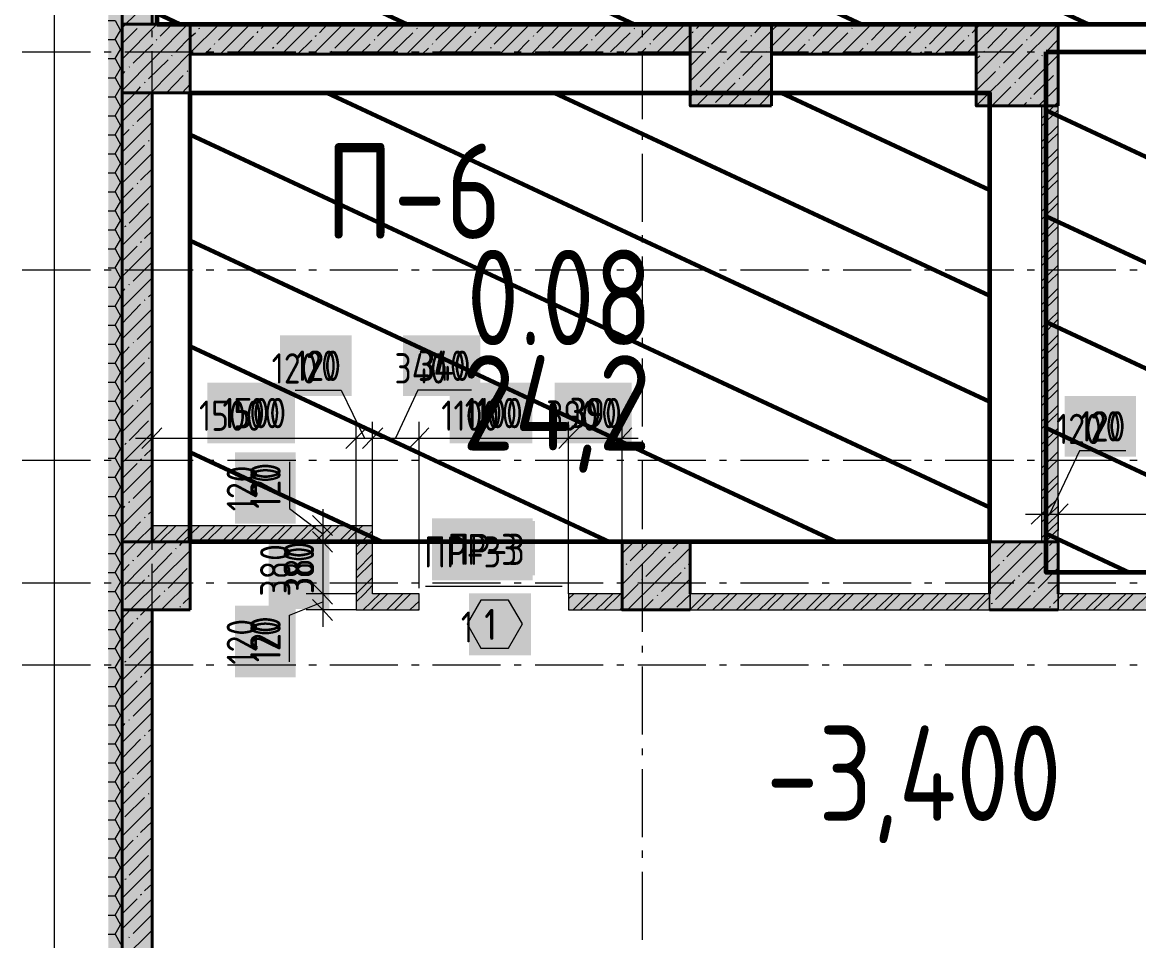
# Model space of a CAD drawing. Header units: millimetres. Extents: x -164500 to 426394, y -23753 to 102118.
# Drawn here: x -157061 to -148861, y 9043 to 15789 of the extents above; entities that cross this region are included whole.
import ezdxf

# ---------------------------------------------------------------- set-up
doc = ezdxf.new("R2010")
doc.units = ezdxf.units.MM
doc.layers.add('0) шлифовка', color=5, linetype='Continuous', lineweight=60)
doc.layers.add('PDF _Геометрия', color=7, linetype='Continuous', true_color=0x1f1f1f)
doc.layers.add('PDF _Сплошная заливка', color=7, linetype='Continuous', true_color=0xffffff)
doc.layers.add('PDF _Текст', color=7, linetype='Continuous')
doc.styles.get("Standard").update_dxf_attribs({"font": 'ГОСТ тип А.ttf'})
doc.styles.add('СПДС', font='ГОСТ тип А.ttf', dxfattribs={"width": 0.9})
doc.linetypes.add('зигзаг', pattern='A,0.00254,-5.08,[131,ltypeshp.shx,S=5.08,R=0,X=-5.08,Y=0],-10.16,[131,ltypeshp.shx,S=5.08,R=180,X=5.08,Y=0],-5.08', length=20.32254)
pattern_1 = [(155, (205553.1, 26879), (-297.8825, -638.811), [])]

msp = doc.modelspace()

# ---------------------------------------------------------------- hatches: boundary and pattern name
at = {"layer": '0) шлифовка', "true_color": 0x2776bb}
h = msp.add_hatch(dxfattribs=at)
h.set_pattern_fill('ANSI31', color=152, scale=222, angle=110)
h.set_pattern_definition(pattern_1)
h.paths.add_polyline_path([(-156073.471, 15776.332), (-139496.659, 15776.332), (-139496.659, 27246.871), (-156073.471, 27246.871)])
h = msp.add_hatch(dxfattribs=at)
h.set_pattern_fill('ANSI31', color=152, scale=222, angle=110)
h.set_pattern_definition(pattern_1)
h.paths.add_polyline_path([(-149541.029, 15572.987), (-136247.384, 15572.987), (-136247.384, 11747.569), (-149541.029, 11747.569)])
h = msp.add_hatch(dxfattribs=at)
h.set_pattern_fill('ANSI31', color=152, scale=222, angle=110)
h.set_pattern_definition(pattern_1)
h.paths.add_polyline_path([(-149956.191, 11972.096), (-155827.763, 11972.096), (-155827.763, 15272.207), (-149956.191, 15272.207)])
at = {"layer": 'PDF _Сплошная заливка', "linetype": 'зигзаг', "transparency": 33554559}
h = msp.add_hatch(color=256, dxfattribs=at)
h.paths.add_polyline_path([(-154145.934, 11472.207), (-154145.934, 11590.825), (-154607.696, 11590.825), (-154607.696, 11472.207)])
h.paths.add_polyline_path([(-153048.721, 11590.825), (-153048.721, 11472.207), (-152654.741, 11472.207), (-152654.741, 11590.825)])
h = msp.add_hatch(color=256, dxfattribs=at)
h.paths.add_polyline_path([(-149956.191, 11472.207), (-149956.191, 11590.825), (-152154.853, 11590.825), (-152154.853, 11472.207)])
h.paths.add_polyline_path([(-132887.963, 11590.825), (-132887.963, 11472.207), (-129791.196, 11472.207), (-129791.196, 11590.825)])
h.paths.add_polyline_path([(-132892.2, 11472.207), (-132892.2, 11590.825), (-135993.203, 11590.825), (-135993.203, 11472.207)])
h.paths.add_polyline_path([(-136493.091, 11472.207), (-136493.091, 11590.825), (-142000.338, 11590.825), (-142000.338, 11472.207)])
h.paths.add_polyline_path([(-142500.226, 11472.207), (-142500.226, 11590.825), (-145109.814, 11590.825), (-145109.814, 11472.207)])
h.paths.add_polyline_path([(-146215.5, 11472.207), (-146215.5, 11590.825), (-149452.066, 11590.825), (-149452.066, 11472.207)])

# ---------------------------------------------------------------- linework, layer by layer
at = {"layer": '0) шлифовка'}
for points in [[(-156073.471, 15776.332), (-139496.659, 15776.332), (-139496.659, 27246.871), (-156073.471, 27246.871)], [(-149541.029, 15572.987), (-136247.384, 15572.987), (-136247.384, 11747.569), (-149541.029, 11747.569)], [(-149956.191, 11972.096), (-155827.763, 11972.096), (-155827.763, 15272.207), (-149956.191, 15272.207)]]:
    msp.add_lwpolyline(points, close=True, dxfattribs=at)
at = {"layer": 'PDF _Геометрия', "color": 7, "lineweight": 9}
for points in [[(-117700.672, 24299.855), (-117700.672, 24702.307), (-122085.288, 24702.307), (-122085.288, 28184.582), (-156827.54, 28184.582), (-156827.54, -37.938), (-117700.672, -37.938), (-117700.672, 360.278)], [(-156107.361, 15678.896), (-156107.361, 15729.732)], [(-152506.469, 15678.896), (-152506.469, 15729.732)], [(-157060.539, 15572.987), (-156560.65, 15572.987)], [(-156458.978, 15572.987), (-156408.142, 15572.987)], [(-156306.469, 15572.987), (-155806.581, 15572.987)], [(-156107.361, 15077.335), (-156107.361, 15577.224)], [(-155709.145, 15572.987), (-155654.073, 15572.987)], [(-155552.4, 15572.987), (-155052.512, 15572.987)], [(-154955.076, 15572.987), (-154900.003, 15572.987)], [(-154802.568, 15572.987), (-154302.679, 15572.987)], [(-154201.007, 15572.987), (-154145.934, 15572.987)], [(-154048.498, 15572.987), (-153548.61, 15572.987)], [(-153446.938, 15572.987), (-153396.102, 15572.987)], [(-153294.429, 15572.987), (-152794.541, 15572.987)], [(-152692.869, 15572.987), (-152642.032, 15572.987)], [(-152540.36, 15572.987), (-152040.472, 15572.987)], [(-152506.469, 15077.335), (-152506.469, 15577.224)], [(-151938.799, 15572.987), (-151887.963, 15572.987)], [(-151786.291, 15572.987), (-151286.403, 15572.987)], [(-151184.73, 15572.987), (-151133.894, 15572.987)], [(-151032.222, 15572.987), (-150532.333, 15572.987)], [(-150434.898, 15572.987), (-150379.825, 15572.987)], [(-150282.389, 15572.987), (-149778.264, 15572.987)], [(-149680.828, 15572.987), (-149625.756, 15572.987)], [(-149528.32, 15572.987), (-149028.432, 15572.987)], [(-148926.759, 15572.987), (-148871.687, 15572.987)], [(-156107.361, 14924.827), (-156107.361, 14975.663)], [(-152506.469, 14924.827), (-152506.469, 14975.663)], [(-156107.361, 14323.266), (-156107.361, 14823.155)], [(-152506.469, 14323.266), (-152506.469, 14823.155)], [(-156107.361, 14170.758), (-156107.361, 14225.83)], [(-152506.469, 14170.758), (-152506.469, 14225.83)], [(-156107.361, 13569.197), (-156107.361, 14069.086)], [(-152506.469, 13569.197), (-152506.469, 14069.086)], [(-157060.539, 13971.65), (-156560.65, 13971.65)], [(-156458.978, 13971.65), (-156408.142, 13971.65)], [(-156306.469, 13971.65), (-155806.581, 13971.65)], [(-155709.145, 13971.65), (-155654.073, 13971.65)], [(-155552.4, 13971.65), (-155052.512, 13971.65)], [(-154955.076, 13971.65), (-154900.003, 13971.65)], [(-154802.568, 13971.65), (-154302.679, 13971.65)], [(-154201.007, 13971.65), (-154145.934, 13971.65)], [(-154048.498, 13971.65), (-153548.61, 13971.65)], [(-153446.938, 13971.65), (-153396.102, 13971.65)], [(-153294.429, 13971.65), (-152794.541, 13971.65)], [(-152692.869, 13971.65), (-152642.032, 13971.65)], [(-152540.36, 13971.65), (-152040.472, 13971.65)], [(-151938.799, 13971.65), (-151887.963, 13971.65)], [(-151786.291, 13971.65), (-151286.403, 13971.65)], [(-151184.73, 13971.65), (-151133.894, 13971.65)], [(-151032.222, 13971.65), (-150532.333, 13971.65)], [(-150434.898, 13971.65), (-150379.825, 13971.65)], [(-150282.389, 13971.65), (-149778.264, 13971.65)], [(-149680.828, 13971.65), (-149625.756, 13971.65)], [(-149528.32, 13971.65), (-149028.432, 13971.65)], [(-148926.759, 13971.65), (-148871.687, 13971.65)], [(-156107.361, 13416.689), (-156107.361, 13471.761)], [(-152506.469, 13416.689), (-152506.469, 13471.761)], [(-156107.361, 12819.364), (-156107.361, 13319.253)], [(-152506.469, 12819.364), (-152506.469, 13319.253)], [(-155056.748, 13086.254), (-154717.841, 13086.254), (-154548.387, 12734.637)], [(-153760.427, 13086.254), (-154154.407, 13086.254), (-154319.624, 12734.637)], [(-156107.361, 12840.546), (-156107.361, 12734.637), (-156107.361, 12616.02)], [(-154607.696, 11972.096), (-154607.696, 12734.637), (-154607.696, 12853.255)], [(-154489.078, 12090.713), (-154489.078, 12734.637), (-154489.078, 12853.255)], [(-154145.934, 11633.188), (-154145.934, 12734.637), (-154145.934, 12853.255)], [(-153048.721, 11590.825), (-153048.721, 12734.637), (-153048.721, 12853.255)], [(-152654.741, 11972.096), (-152654.741, 12734.637), (-152654.741, 12853.255)], [(-156230.215, 12734.637), (-154607.696, 12734.637), (-154489.078, 12734.637), (-154145.934, 12734.637), (-153048.721, 12734.637), (-152536.124, 12734.637)], [(-156107.361, 12662.62), (-156107.361, 12717.692)], [(-152506.469, 12662.62), (-152506.469, 12717.692)], [(-148956.414, 12641.438), (-149295.321, 12641.438), (-149515.611, 12175.44)], [(-157060.539, 12573.656), (-156560.65, 12573.656)], [(-156458.978, 12573.656), (-156408.142, 12573.656)], [(-156306.469, 12573.656), (-155806.581, 12573.656)], [(-156107.361, 12065.295), (-156107.361, 12565.184)], [(-155709.145, 12573.656), (-155654.073, 12573.656)], [(-155552.4, 12573.656), (-155052.512, 12573.656)], [(-155099.112, 12560.947), (-155099.112, 12217.804), (-154853.404, 12031.404)], [(-154955.076, 12573.656), (-154900.003, 12573.656)], [(-154802.568, 12573.656), (-154302.679, 12573.656)], [(-154201.007, 12573.656), (-154145.934, 12573.656)], [(-154048.498, 12573.656), (-153548.61, 12573.656)], [(-153446.938, 12573.656), (-153396.102, 12573.656)], [(-153294.429, 12573.656), (-152794.541, 12573.656)], [(-152692.869, 12573.656), (-152642.032, 12573.656)], [(-152540.36, 12573.656), (-152040.472, 12573.656)], [(-152506.469, 12065.295), (-152506.469, 12565.184)], [(-151938.799, 12573.656), (-151887.963, 12573.656)], [(-151786.291, 12573.656), (-151286.403, 12573.656)], [(-151184.73, 12573.656), (-151133.894, 12573.656)], [(-151032.222, 12573.656), (-150532.333, 12573.656)], [(-150434.898, 12573.656), (-150379.825, 12573.656)], [(-150282.389, 12573.656), (-149778.264, 12573.656)], [(-149680.828, 12573.656), (-149625.756, 12573.656)], [(-149528.32, 12573.656), (-149028.432, 12573.656)], [(-148926.759, 12573.656), (-148871.687, 12573.656)], [(-149574.92, 12281.349), (-149574.92, 12175.44), (-149574.92, 12056.822)], [(-149452.066, 12281.349), (-149452.066, 12175.44), (-149452.066, 12056.822)], [(-154853.404, 12213.567), (-154853.404, 11972.096), (-154853.404, 11590.825), (-154853.404, 11349.353)], [(-149693.537, 12175.44), (-149452.066, 12175.44), (-146092.646, 12175.44)], [(-154747.495, 12090.713), (-154853.404, 12090.713), (-154976.258, 12090.713)], [(-154747.495, 11972.096), (-154853.404, 11972.096), (-154976.258, 11972.096)], [(-156107.361, 11912.787), (-156107.361, 11963.623)], [(-152506.469, 11912.787), (-152506.469, 11963.623)], [(-156107.361, 11311.226), (-156107.361, 11811.115)], [(-152506.469, 11311.226), (-152506.469, 11811.115)], [(-157060.539, 11671.315), (-156560.65, 11671.315)], [(-156458.978, 11671.315), (-156408.142, 11671.315)], [(-156306.469, 11671.315), (-155806.581, 11671.315)], [(-155709.145, 11671.315), (-155654.073, 11671.315)], [(-155552.4, 11671.315), (-155052.512, 11671.315)], [(-154955.076, 11671.315), (-154900.003, 11671.315)], [(-154802.568, 11671.315), (-154302.679, 11671.315)], [(-154201.007, 11671.315), (-154145.934, 11671.315)], [(-154099.335, 11645.897), (-153095.321, 11645.897)], [(-154048.498, 11671.315), (-153548.61, 11671.315)], [(-153446.938, 11671.315), (-153396.102, 11671.315)], [(-153294.429, 11671.315), (-152794.541, 11671.315)], [(-152692.869, 11671.315), (-152642.032, 11671.315)], [(-152540.36, 11671.315), (-152040.472, 11671.315)], [(-151938.799, 11671.315), (-151887.963, 11671.315)], [(-151786.291, 11671.315), (-151286.403, 11671.315)], [(-151184.73, 11671.315), (-151133.894, 11671.315)], [(-151032.222, 11671.315), (-150532.333, 11671.315)], [(-150434.898, 11671.315), (-150379.825, 11671.315)], [(-150282.389, 11671.315), (-149778.264, 11671.315)], [(-149680.828, 11671.315), (-149625.756, 11671.315)], [(-149528.32, 11671.315), (-149028.432, 11671.315)], [(-148926.759, 11671.315), (-148871.687, 11671.315)], [(-154607.696, 11590.825), (-154853.404, 11590.825), (-154976.258, 11590.825)], [(-152154.853, 11472.207), (-152154.853, 11590.825)], [(-149956.191, 11590.825), (-149956.191, 11472.207)], [(-149452.066, 11472.207), (-149452.066, 11590.825)], [(-155099.112, 11090.936), (-155099.112, 11434.08), (-154853.404, 11531.516)], [(-154607.696, 11472.207), (-154853.404, 11472.207), (-154976.258, 11472.207)], [(-156107.361, 11158.718), (-156107.361, 11209.554)], [(-152506.469, 11158.718), (-152506.469, 11209.554)], [(-157060.539, 11069.754), (-156560.65, 11069.754)], [(-156458.978, 11069.754), (-156408.142, 11069.754)], [(-156306.469, 11069.754), (-155806.581, 11069.754)], [(-155709.145, 11069.754), (-155654.073, 11069.754)], [(-155552.4, 11069.754), (-155052.512, 11069.754)], [(-154955.076, 11069.754), (-154900.003, 11069.754)], [(-154802.568, 11069.754), (-154302.679, 11069.754)], [(-154201.007, 11069.754), (-154145.934, 11069.754)], [(-154048.498, 11069.754), (-153548.61, 11069.754)], [(-153446.938, 11069.754), (-153396.102, 11069.754)], [(-153294.429, 11069.754), (-152794.541, 11069.754)], [(-152692.869, 11069.754), (-152642.032, 11069.754)], [(-152540.36, 11069.754), (-152040.472, 11069.754)], [(-151938.799, 11069.754), (-151887.963, 11069.754)], [(-151786.291, 11069.754), (-151286.403, 11069.754)], [(-151184.73, 11069.754), (-151133.894, 11069.754)], [(-151032.222, 11069.754), (-150532.333, 11069.754)], [(-150434.898, 11069.754), (-150379.825, 11069.754)], [(-150282.389, 11069.754), (-149778.264, 11069.754)], [(-149680.828, 11069.754), (-149625.756, 11069.754)], [(-149528.32, 11069.754), (-149028.432, 11069.754)], [(-148926.759, 11069.754), (-148871.687, 11069.754)], [(-156107.361, 10557.157), (-156107.361, 11057.045)], [(-152506.469, 10557.157), (-152506.469, 11057.045)], [(-156107.361, 10404.649), (-156107.361, 10455.485)], [(-152506.469, 10404.649), (-152506.469, 10455.485)], [(-156107.361, 9803.088), (-156107.361, 10302.976)], [(-152506.469, 9803.088), (-152506.469, 10302.976)], [(-156107.361, 9650.579), (-156107.361, 9705.652)], [(-152506.469, 9650.579), (-152506.469, 9705.652)], [(-156107.361, 9049.019), (-156107.361, 9548.907)], [(-152506.469, 9049.019), (-152506.469, 9548.907)]]:
    msp.add_lwpolyline(points, dxfattribs=at)
at = {"layer": 'PDF _Геометрия', "color": 7, "lineweight": 40}
for points in [[(-156107.361, 15776.332), (-156107.361, 18474.883), (-156327.651, 18474.883), (-156327.651, 15776.332)], [(-155827.763, 15776.332), (-156327.651, 15776.332), (-156327.651, 15272.207), (-155827.763, 15272.207)], [(-155827.763, 15556.042), (-152154.853, 15556.042), (-152154.853, 15776.332), (-155827.763, 15776.332)], [(-151557.529, 15174.771), (-151557.529, 15776.332), (-152154.853, 15776.332), (-152154.853, 15174.771)], [(-151557.529, 15556.042), (-150053.627, 15556.042), (-150053.627, 15776.332), (-151557.529, 15776.332)], [(-149452.066, 15174.771), (-149452.066, 15776.332), (-150053.627, 15776.332), (-150053.627, 15174.771)], [(-156327.651, 15272.207), (-156327.651, 11972.096), (-156107.361, 11972.096), (-156107.361, 15272.207)], [(-155827.763, 11472.207), (-155827.763, 11972.096), (-156327.651, 11972.096), (-156327.651, 11472.207)]]:
    msp.add_lwpolyline(points, close=True, dxfattribs=at)
at = {"layer": 'PDF _Геометрия', "lineweight": 9}
for points in [[(-156327.651, 15746.678), (-156302.233, 15776.332), (-156107.361, 15966.967)], [(-156327.651, 15517.915), (-156073.471, 15776.332)], [(-156327.651, 15289.152), (-155844.708, 15776.332)], [(-156327.651, 15060.39), (-156115.834, 15272.207), (-155827.763, 15564.515), (-155615.945, 15776.332)], [(-156192.088, 15772.096), (-156187.852, 15776.332), (-156183.615, 15776.332)], [(-156048.052, 15687.369), (-155959.089, 15776.332)], [(-155764.217, 15742.441), (-155755.745, 15746.678)], [(-155734.563, 15772.096), (-155730.327, 15776.332)], [(-155620.182, 15657.714), (-155501.564, 15776.332)], [(-155607.473, 15556.042), (-155387.183, 15776.332)], [(-155378.71, 15556.042), (-155158.42, 15776.332)], [(-155306.692, 15742.441), (-155272.802, 15776.332)], [(-155192.311, 15628.06), (-155048.275, 15772.096)], [(-155154.184, 15556.042), (-154933.894, 15776.332)], [(-154925.421, 15556.042), (-154705.132, 15776.332)], [(-154878.822, 15712.787), (-154819.513, 15776.332)], [(-154696.659, 15556.042), (-154476.369, 15776.332)], [(-154590.75, 15772.096), (-154590.75, 15776.332)], [(-154467.896, 15556.042), (-154247.607, 15776.332)], [(-154450.951, 15687.369), (-154361.988, 15776.332)], [(-154239.134, 15556.042), (-154018.844, 15776.332)], [(-154162.88, 15742.441), (-154158.643, 15746.678)], [(-154137.462, 15772.096), (-154133.225, 15776.332)], [(-154023.08, 15657.714), (-153904.463, 15776.332)], [(-154010.371, 15556.042), (-153790.081, 15776.332)], [(-153781.609, 15556.042), (-153561.319, 15776.332)], [(-153709.591, 15742.441), (-153675.7, 15776.332)], [(-153595.21, 15628.06), (-153451.174, 15772.096)], [(-153552.846, 15556.042), (-153332.556, 15776.332)], [(-153324.084, 15556.042), (-153108.03, 15776.332)], [(-153281.72, 15712.787), (-153218.175, 15776.332)], [(-153099.557, 15556.042), (-152879.268, 15776.332)], [(-152993.649, 15772.096), (-152993.649, 15776.332)], [(-152870.795, 15556.042), (-152650.505, 15776.332)], [(-152853.85, 15687.369), (-152764.886, 15776.332)], [(-152642.032, 15556.042), (-152421.743, 15776.332)], [(-152565.778, 15742.441), (-152561.542, 15746.678)], [(-152536.124, 15772.096), (-152536.124, 15776.332)], [(-152425.979, 15657.714), (-152307.361, 15776.332)], [(-152413.27, 15556.042), (-152192.98, 15776.332)], [(-152184.507, 15556.042), (-152154.853, 15581.46), (-151964.217, 15776.332)], [(-152154.853, 15356.934), (-151735.455, 15776.332)], [(-152108.253, 15174.771), (-151557.529, 15725.496), (-151506.692, 15776.332)], [(-152108.253, 15742.441), (-152078.599, 15776.332)], [(-151998.108, 15628.06), (-151854.073, 15772.096)], [(-151680.382, 15712.787), (-151621.074, 15776.332)], [(-151498.22, 15556.042), (-151277.93, 15776.332)], [(-151396.547, 15772.096), (-151392.311, 15776.332)], [(-151273.693, 15556.042), (-151053.404, 15776.332)], [(-151252.512, 15687.369), (-151167.785, 15776.332)], [(-151044.931, 15556.042), (-150824.641, 15776.332)], [(-150968.677, 15742.441), (-150964.44, 15746.678)], [(-150939.022, 15772.096), (-150939.022, 15776.332)], [(-150824.641, 15657.714), (-150710.26, 15776.332)], [(-150816.168, 15556.042), (-150595.879, 15776.332)], [(-150587.406, 15556.042), (-150367.116, 15776.332)], [(-150511.152, 15742.441), (-150481.497, 15776.332)], [(-150396.77, 15628.06), (-150256.971, 15772.096)], [(-150358.643, 15556.042), (-150138.353, 15776.332)], [(-150129.881, 15556.042), (-150053.627, 15632.296), (-149909.591, 15776.332)], [(-150083.281, 15712.787), (-150053.627, 15742.441), (-150023.972, 15776.332)], [(-150053.627, 15403.534), (-149680.828, 15776.332)], [(-150053.627, 15174.771), (-149452.066, 15772.096)], [(-149799.446, 15772.096), (-149795.21, 15776.332)], [(-149655.41, 15687.369), (-149566.447, 15776.332)], [(-156327.651, 15632.296), (-156217.506, 15742.441)], [(-156077.707, 15657.714), (-156073.471, 15661.951)], [(-155933.671, 15572.987), (-155827.763, 15678.896), (-155789.636, 15712.787)], [(-155493.091, 15556.042), (-155361.765, 15687.369)], [(-155336.347, 15712.787), (-155327.874, 15721.259)], [(-154908.476, 15687.369), (-154900.003, 15691.605)], [(-154764.44, 15598.406), (-154620.405, 15742.441)], [(-154476.369, 15657.714), (-154472.133, 15661.951)], [(-154336.57, 15572.987), (-154192.534, 15712.787)], [(-153895.99, 15556.042), (-153764.663, 15687.369)], [(-153735.009, 15712.787), (-153730.773, 15721.259)], [(-153307.138, 15687.369), (-153302.902, 15691.605)], [(-153167.339, 15598.406), (-153023.303, 15742.441)], [(-152879.268, 15657.714), (-152875.031, 15661.951)], [(-152739.468, 15572.987), (-152595.433, 15712.787)], [(-152298.889, 15556.042), (-152167.562, 15687.369)], [(-152137.908, 15712.787), (-152133.671, 15721.259)], [(-151710.037, 15687.369), (-151705.801, 15691.605)], [(-151566.001, 15598.406), (-151557.529, 15611.115), (-151426.202, 15742.441)], [(-151282.166, 15657.714), (-151277.93, 15661.951)], [(-151138.131, 15572.987), (-150998.331, 15712.787)], [(-150701.787, 15556.042), (-150570.461, 15687.369)], [(-150540.806, 15712.787), (-150536.57, 15721.259)], [(-150112.935, 15687.369), (-150108.699, 15691.605)], [(-149968.9, 15598.406), (-149829.1, 15742.441)], [(-149685.065, 15657.714), (-149680.828, 15661.951)], [(-149541.029, 15572.987), (-149452.066, 15661.951)], [(-156247.161, 15488.261), (-156103.125, 15628.06)], [(-155721.854, 15556.042), (-155675.254, 15598.406)], [(-155649.836, 15628.06), (-155645.6, 15632.296)], [(-155221.966, 15598.406), (-155213.493, 15606.878)], [(-155039.803, 15556.042), (-154933.894, 15657.714)], [(-154582.278, 15556.042), (-154506.023, 15628.06)], [(-154124.753, 15556.042), (-154078.153, 15598.406)], [(-154048.498, 15628.06), (-154044.262, 15632.296)], [(-153620.628, 15598.406), (-153616.391, 15606.878)], [(-153438.465, 15556.042), (-153336.793, 15657.714)], [(-152985.176, 15556.042), (-152908.922, 15628.06)], [(-152527.651, 15556.042), (-152481.051, 15598.406)], [(-152451.397, 15628.06), (-152447.161, 15632.296)], [(-152023.526, 15598.406), (-152019.29, 15606.878)], [(-151883.727, 15513.679), (-151739.691, 15657.714)], [(-151383.838, 15556.042), (-151311.821, 15628.06)], [(-150930.55, 15556.042), (-150883.95, 15598.406)], [(-150854.296, 15628.06), (-150850.059, 15632.296)], [(-150426.425, 15598.406), (-150422.188, 15606.878)], [(-150244.262, 15556.042), (-150142.59, 15657.714)], [(-149854.518, 15488.261), (-149714.719, 15628.06)], [(-156132.779, 15373.879), (-155988.744, 15513.679)], [(-155963.326, 15543.333), (-155959.089, 15547.569)], [(-155264.329, 15556.042), (-155247.384, 15572.987)], [(-154794.095, 15572.987), (-154785.622, 15577.224)], [(-153667.228, 15556.042), (-153650.282, 15572.987)], [(-153192.757, 15572.987), (-153188.521, 15577.224)], [(-152154.853, 15467.079), (-152053.181, 15572.987)], [(-151769.346, 15399.297), (-151625.31, 15543.333)], [(-151595.656, 15572.987), (-151591.419, 15577.224)], [(-150473.025, 15556.042), (-150456.079, 15572.987)], [(-150053.627, 15517.915), (-150028.209, 15543.333)], [(-149998.554, 15572.987), (-149994.318, 15577.224)], [(-149824.864, 15174.771), (-149452.066, 15547.569)], [(-149740.137, 15373.879), (-149600.338, 15513.679)], [(-149570.683, 15543.333), (-149566.447, 15547.569)], [(-156327.651, 15403.534), (-156306.469, 15428.952)], [(-156276.815, 15458.606), (-156272.579, 15462.843)], [(-155848.944, 15428.952), (-155844.708, 15433.188)], [(-152082.835, 15314.571), (-151938.799, 15458.606)], [(-151909.145, 15488.261), (-151904.909, 15492.497)], [(-151879.491, 15174.771), (-151557.529, 15496.733)], [(-150053.627, 15289.152), (-149913.827, 15428.952)], [(-149884.173, 15458.606), (-149879.937, 15462.843)], [(-149456.302, 15428.952), (-149452.066, 15433.188)], [(-156162.434, 15344.225), (-156158.197, 15348.461)], [(-156001.453, 15272.207), (-155878.599, 15399.297)], [(-155887.071, 15272.207), (-155827.763, 15335.752)], [(-151968.454, 15200.189), (-151824.418, 15344.225)], [(-151794.764, 15373.879), (-151790.527, 15378.116)], [(-151654.964, 15284.916), (-151557.529, 15386.588)], [(-149769.792, 15344.225), (-149765.555, 15348.461)], [(-149629.992, 15259.498), (-149485.957, 15399.297)], [(-156327.651, 15174.771), (-156230.215, 15272.207), (-156192.088, 15314.571)], [(-152154.853, 15242.553), (-152137.908, 15259.498)], [(-152108.253, 15284.916), (-152104.017, 15293.389)], [(-151680.382, 15259.498), (-151676.146, 15263.734)], [(-151650.728, 15174.771), (-151557.529, 15272.207)], [(-149939.245, 15174.771), (-149799.446, 15314.571)], [(-149596.102, 15174.771), (-149452.066, 15318.807)], [(-151993.872, 15174.771), (-151989.636, 15179.008)], [(-151765.109, 15174.771), (-151710.037, 15229.844)], [(-149710.483, 15174.771), (-149685.065, 15200.189)], [(-149655.41, 15229.844), (-149651.174, 15234.08)], [(-149481.72, 15174.771), (-149452.066, 15204.426)], [(-156217.506, 15060.39), (-156107.361, 15166.298)], [(-156327.651, 14835.864), (-156107.361, 15056.154)], [(-156247.161, 15030.736), (-156242.924, 15034.972)], [(-156327.651, 14950.245), (-156276.815, 15001.081)], [(-156306.469, 14742.664), (-156162.434, 14886.7)], [(-156132.779, 14916.354), (-156128.543, 14920.591)], [(-156327.651, 14607.101), (-156107.361, 14827.391)], [(-156327.651, 14721.482), (-156327.651, 14721.482)], [(-156192.088, 14628.283), (-156107.361, 14713.01)], [(-156327.651, 14378.339), (-156107.361, 14598.628)], [(-156217.506, 14602.865), (-156213.27, 14607.101)], [(-156327.651, 14492.72), (-156247.161, 14573.21)], [(-156276.815, 14314.793), (-156132.779, 14458.829)], [(-156327.651, 14149.576), (-156107.361, 14369.866)], [(-156306.469, 14289.375), (-156297.997, 14293.612)], [(-156162.434, 14200.412), (-156107.361, 14255.485)], [(-156327.651, 14035.195), (-156217.506, 14145.34)], [(-156327.651, 13920.814), (-156107.361, 14141.103)], [(-156192.088, 14174.994), (-156183.615, 14179.23)], [(-156247.161, 13886.923), (-156107.361, 14026.722)], [(-156327.651, 13692.051), (-156107.361, 13912.341)], [(-156276.815, 13861.505), (-156272.579, 13865.741)], [(-156327.651, 13806.432), (-156306.469, 13831.85)], [(-156132.779, 13772.542), (-156107.361, 13797.96)], [(-156327.651, 13577.67), (-156192.088, 13717.469)], [(-156162.434, 13747.123), (-156158.197, 13751.36)], [(-156327.651, 13463.288), (-156107.361, 13683.578)], [(-156217.506, 13459.052), (-156107.361, 13569.197)], [(-156327.651, 13234.526), (-156107.361, 13454.816)], [(-156327.651, 13348.907), (-156276.815, 13403.98)], [(-156247.161, 13433.634), (-156242.924, 13437.87)], [(-156306.469, 13145.563), (-156162.434, 13289.598)], [(-156132.779, 13319.253), (-156128.543, 13323.489)], [(-156327.651, 13010), (-156107.361, 13230.29)], [(-156327.651, 13120.145), (-156327.651, 13124.381)], [(-156192.088, 13031.181), (-156107.361, 13115.908)], [(-156327.651, 12781.237), (-156107.361, 13001.527)], [(-156327.651, 12895.618), (-156247.161, 12976.109)], [(-156217.506, 13005.763), (-156213.27, 13010)], [(-156276.815, 12717.692), (-156132.779, 12861.728)], [(-156327.651, 12552.475), (-156107.361, 12772.764)], [(-156306.469, 12688.038), (-156297.997, 12696.51)], [(-156162.434, 12603.311), (-156107.361, 12658.383)], [(-156327.651, 12438.093), (-156217.506, 12548.238)], [(-156192.088, 12577.893), (-156183.615, 12582.129)], [(-156327.651, 12323.712), (-156107.361, 12544.002)], [(-156247.161, 12289.821), (-156107.361, 12429.621)], [(-156327.651, 12094.95), (-156107.361, 12315.239)], [(-156327.651, 12209.331), (-156306.469, 12234.749)], [(-156276.815, 12260.167), (-156272.579, 12268.64)], [(-156162.434, 12150.022), (-156158.197, 12154.258)], [(-156132.779, 12175.44), (-156107.361, 12200.858)], [(-156327.651, 11980.568), (-156192.088, 12120.368)], [(-156327.651, 11866.187), (-156221.743, 11972.096), (-156107.361, 12086.477)], [(-156327.651, 11637.424), (-155997.216, 11972.096)], [(-156217.506, 11861.951), (-156111.598, 11972.096), (-156107.361, 11972.096)], [(-155904.017, 11946.678), (-155882.835, 11972.096)], [(-152654.741, 11887.369), (-152570.015, 11972.096)], [(-152654.741, 11658.606), (-152345.488, 11972.096)], [(-152595.433, 11832.296), (-152455.633, 11972.096)], [(-152281.943, 11921.259), (-152231.107, 11972.096)], [(-149956.191, 11849.242), (-149833.337, 11972.096)], [(-149956.191, 11620.479), (-149604.574, 11972.096)], [(-149829.1, 11861.951), (-149718.955, 11972.096)], [(-149515.611, 11946.678), (-149490.193, 11972.096)], [(-156327.651, 11408.662), (-156268.342, 11472.207), (-155827.763, 11908.55)], [(-156103.125, 11747.569), (-155963.326, 11891.605)], [(-155933.671, 11921.259), (-155929.435, 11925.496)], [(-152616.614, 11472.207), (-152154.853, 11929.732)], [(-152311.598, 11891.605), (-152303.125, 11895.841)], [(-149875.7, 11472.207), (-149452.066, 11895.841)], [(-149714.719, 11747.569), (-149570.683, 11891.605)], [(-149541.029, 11921.259), (-149536.793, 11925.496)], [(-156247.161, 11832.296), (-156242.924, 11840.769)], [(-152625.087, 11806.878), (-152620.851, 11811.115)], [(-152481.051, 11717.915), (-152337.016, 11861.951)], [(-152167.562, 11806.878), (-152154.853, 11815.351)], [(-149854.518, 11832.296), (-149850.282, 11840.769)], [(-156327.651, 11751.806), (-156276.815, 11806.878)], [(-156132.779, 11717.915), (-156128.543, 11726.388)], [(-155988.744, 11633.188), (-155848.944, 11777.224)], [(-152654.741, 11772.987), (-152650.505, 11777.224)], [(-152366.67, 11607.77), (-152222.634, 11747.569)], [(-152197.216, 11777.224), (-152192.98, 11781.46)], [(-149956.191, 11734.86), (-149884.173, 11806.878)], [(-149740.137, 11717.915), (-149735.901, 11726.388)], [(-149600.338, 11633.188), (-149456.302, 11777.224)], [(-156306.469, 11548.461), (-156162.434, 11692.497)], [(-156039.58, 11472.207), (-155827.763, 11684.024)], [(-152654.741, 11544.225), (-152536.124, 11662.843)], [(-152510.706, 11692.497), (-152506.469, 11696.733)], [(-152387.852, 11472.207), (-152154.853, 11700.97)], [(-149913.827, 11548.461), (-149769.792, 11692.497)], [(-149646.938, 11472.207), (-149452.066, 11667.079)], [(-156192.088, 11434.08), (-156153.961, 11472.207), (-156048.052, 11578.116)], [(-156018.398, 11607.77), (-156014.162, 11612.006)], [(-155878.599, 11518.807), (-155827.763, 11569.643)], [(-152396.324, 11578.116), (-152392.088, 11582.352)], [(-152252.289, 11493.389), (-152154.853, 11586.588)], [(-149761.319, 11472.207), (-149655.41, 11578.116)], [(-149629.992, 11607.77), (-149621.52, 11612.006)], [(-156327.651, 11523.043), (-156327.651, 11523.043)], [(-155904.017, 11493.389), (-155899.78, 11497.625)], [(-152502.233, 11472.207), (-152425.979, 11548.461)], [(-149943.482, 11518.807), (-149935.009, 11523.043)], [(-149515.611, 11493.389), (-149507.138, 11497.625)], [(-149485.957, 11518.807), (-149452.066, 11552.698)], [(-156327.651, 11179.899), (-156107.361, 11400.189)], [(-156217.506, 11404.426), (-156213.27, 11412.898)], [(-152159.089, 11472.207), (-152154.853, 11476.443)], [(-156327.651, 11294.281), (-156247.161, 11379.008)], [(-156276.815, 11120.591), (-156132.779, 11264.626)], [(-156327.651, 10955.373), (-156107.361, 11175.663)], [(-156306.469, 11090.936), (-156297.997, 11095.173)], [(-156162.434, 11006.209), (-156107.361, 11061.282)], [(-156327.651, 10840.992), (-156217.506, 10951.137)], [(-156327.651, 10726.611), (-156107.361, 10946.9)], [(-156192.088, 10976.555), (-156183.615, 10985.028)], [(-156247.161, 10692.72), (-156107.361, 10832.519)], [(-156327.651, 10497.848), (-156107.361, 10718.138)], [(-156276.815, 10663.065), (-156272.579, 10667.302)], [(-156327.651, 10612.229), (-156306.469, 10637.647)], [(-156132.779, 10578.339), (-156107.361, 10603.757)], [(-156327.651, 10383.467), (-156192.088, 10523.266)], [(-156162.434, 10548.684), (-156158.197, 10552.921)], [(-156327.651, 10269.086), (-156107.361, 10489.375)], [(-156217.506, 10264.849), (-156107.361, 10374.994)], [(-156327.651, 10040.323), (-156107.361, 10260.613)], [(-156327.651, 10154.704), (-156276.815, 10209.777)], [(-156247.161, 10235.195), (-156242.924, 10239.431)], [(-156306.469, 9951.36), (-156162.434, 10095.395)], [(-156132.779, 10120.814), (-156128.543, 10125.05)], [(-156327.651, 9811.56), (-156107.361, 10031.85)], [(-156327.651, 9925.942), (-156327.651, 9925.942)], [(-156192.088, 9836.979), (-156107.361, 9917.469)], [(-156327.651, 9582.798), (-156107.361, 9803.088)], [(-156327.651, 9697.179), (-156247.161, 9781.906)], [(-156217.506, 9807.324), (-156213.27, 9811.56)], [(-156276.815, 9523.489), (-156132.779, 9667.525)], [(-156327.651, 9354.035), (-156107.361, 9574.325)], [(-156306.469, 9493.835), (-156297.997, 9498.071)], [(-156162.434, 9409.108), (-156107.361, 9459.944)], [(-156327.651, 9129.509), (-156107.361, 9349.799)], [(-156327.651, 9239.654), (-156217.506, 9349.799)], [(-156192.088, 9379.453), (-156183.615, 9383.69)], [(-156247.161, 9095.618), (-156107.361, 9235.418)], [(-156327.651, 8900.747), (-156107.361, 9121.037)], [(-156276.815, 9065.964), (-156272.579, 9070.2)]]:
    msp.add_lwpolyline(points, dxfattribs=at)
at = {"layer": 'PDF _Геометрия', "color": 251, "lineweight": 9, "true_color": 0x4a4a4a}
for points in [[(-156429.323, 15801.75), (-156378.487, 15801.75), (-156340.36, 15729.732), (-156327.651, 15729.732)], [(-156429.323, 15661.951), (-156378.487, 15661.951), (-156340.36, 15589.933), (-156327.651, 15589.933)], [(-156378.487, 15661.951), (-156340.36, 15729.732)], [(-156378.487, 15522.151), (-156340.36, 15589.933)], [(-156429.323, 15522.151), (-156378.487, 15522.151), (-156340.36, 15450.133), (-156327.651, 15450.133)], [(-156378.487, 15382.352), (-156340.36, 15450.133)], [(-156429.323, 15382.352), (-156378.487, 15382.352), (-156340.36, 15310.334), (-156327.651, 15310.334)], [(-156378.487, 15242.553), (-156340.36, 15310.334)], [(-156429.323, 15242.553), (-156378.487, 15242.553), (-156340.36, 15170.535), (-156327.651, 15170.535)], [(-156378.487, 15102.753), (-156340.36, 15170.535)], [(-156429.323, 15102.753), (-156378.487, 15102.753), (-156340.36, 15030.736), (-156327.651, 15030.736)], [(-156378.487, 14962.954), (-156340.36, 15030.736)], [(-156429.323, 14962.954), (-156378.487, 14962.954), (-156340.36, 14890.936), (-156327.651, 14890.936)], [(-156378.487, 14823.155), (-156340.36, 14890.936)], [(-156429.323, 14823.155), (-156378.487, 14823.155), (-156340.36, 14751.137), (-156327.651, 14751.137)], [(-156429.323, 14683.355), (-156378.487, 14683.355), (-156340.36, 14611.338), (-156327.651, 14611.338)], [(-156378.487, 14683.355), (-156340.36, 14751.137)], [(-156378.487, 14543.556), (-156340.36, 14611.338)], [(-156429.323, 14543.556), (-156378.487, 14543.556), (-156340.36, 14471.538), (-156327.651, 14471.538)], [(-156378.487, 14403.757), (-156340.36, 14471.538)], [(-156429.323, 14403.757), (-156378.487, 14403.757), (-156340.36, 14331.739), (-156327.651, 14331.739)], [(-156378.487, 14263.957), (-156340.36, 14331.739)], [(-156429.323, 14263.957), (-156378.487, 14263.957), (-156340.36, 14191.94), (-156327.651, 14191.94)], [(-156378.487, 14124.158), (-156340.36, 14191.94)], [(-156429.323, 14124.158), (-156378.487, 14124.158), (-156340.36, 14052.14), (-156327.651, 14052.14)], [(-156378.487, 13984.359), (-156340.36, 14052.14)], [(-156429.323, 13984.359), (-156378.487, 13984.359), (-156340.36, 13912.341), (-156327.651, 13912.341)], [(-156378.487, 13844.559), (-156340.36, 13912.341)], [(-156429.323, 13844.559), (-156378.487, 13844.559), (-156340.36, 13772.542), (-156327.651, 13772.542)], [(-156429.323, 13704.76), (-156378.487, 13704.76), (-156340.36, 13632.742), (-156327.651, 13632.742)], [(-156378.487, 13704.76), (-156340.36, 13772.542)], [(-156378.487, 13564.961), (-156340.36, 13632.742)], [(-156429.323, 13564.961), (-156378.487, 13564.961), (-156340.36, 13492.943), (-156327.651, 13492.943)], [(-156378.487, 13425.161), (-156340.36, 13492.943)], [(-156429.323, 13425.161), (-156378.487, 13425.161), (-156340.36, 13353.144), (-156327.651, 13353.144)], [(-156429.323, 13285.362), (-156378.487, 13285.362), (-156340.36, 13213.344), (-156327.651, 13213.344)], [(-156378.487, 13285.362), (-156340.36, 13353.144)], [(-156378.487, 13145.563), (-156340.36, 13213.344)], [(-156429.323, 13145.563), (-156378.487, 13145.563), (-156340.36, 13073.545), (-156327.651, 13073.545)], [(-156378.487, 13005.763), (-156340.36, 13073.545)], [(-156429.323, 13005.763), (-156378.487, 13005.763), (-156340.36, 12933.746), (-156327.651, 12933.746)], [(-156378.487, 12865.964), (-156340.36, 12933.746)], [(-156429.323, 12865.964), (-156378.487, 12865.964), (-156340.36, 12793.946), (-156327.651, 12793.946)], [(-156378.487, 12726.165), (-156340.36, 12793.946)], [(-156429.323, 12726.165), (-156378.487, 12726.165), (-156340.36, 12654.147), (-156327.651, 12654.147)], [(-156378.487, 12586.365), (-156340.36, 12654.147)], [(-156429.323, 12586.365), (-156378.487, 12586.365), (-156340.36, 12514.348), (-156327.651, 12514.348)], [(-156378.487, 12446.566), (-156340.36, 12514.348)], [(-156429.323, 12446.566), (-156378.487, 12446.566), (-156340.36, 12374.548), (-156327.651, 12374.548)], [(-156429.323, 12306.767), (-156378.487, 12306.767), (-156340.36, 12234.749), (-156327.651, 12234.749)], [(-156378.487, 12306.767), (-156340.36, 12374.548)], [(-156378.487, 12166.967), (-156340.36, 12234.749)], [(-156429.323, 12166.967), (-156378.487, 12166.967), (-156340.36, 12094.95), (-156327.651, 12094.95)], [(-156378.487, 12027.168), (-156340.36, 12094.95)], [(-156429.323, 12027.168), (-156378.487, 12027.168), (-156340.36, 11955.15), (-156327.651, 11955.15)], [(-156378.487, 11887.369), (-156340.36, 11955.15)], [(-156429.323, 11887.369), (-156378.487, 11887.369), (-156340.36, 11815.351), (-156327.651, 11815.351)], [(-156378.487, 11747.569), (-156340.36, 11815.351)], [(-156429.323, 11747.569), (-156378.487, 11747.569), (-156340.36, 11675.552), (-156327.651, 11675.552)], [(-156378.487, 11607.77), (-156340.36, 11675.552)], [(-156429.323, 11607.77), (-156378.487, 11607.77), (-156340.36, 11535.752), (-156327.651, 11535.752)], [(-156378.487, 11467.971), (-156340.36, 11535.752)], [(-156429.323, 11467.971), (-156378.487, 11467.971), (-156340.36, 11395.953), (-156327.651, 11395.953)], [(-156429.323, 11328.171), (-156378.487, 11328.171), (-156340.36, 11256.154), (-156327.651, 11256.154)], [(-156378.487, 11328.171), (-156340.36, 11395.953)], [(-156378.487, 11188.372), (-156340.36, 11256.154)], [(-156429.323, 11188.372), (-156378.487, 11188.372), (-156340.36, 11116.354), (-156327.651, 11116.354)], [(-156378.487, 11048.573), (-156340.36, 11116.354)], [(-156429.323, 11048.573), (-156378.487, 11048.573), (-156340.36, 10976.555), (-156327.651, 10976.555)], [(-156429.323, 10908.773), (-156378.487, 10908.773), (-156340.36, 10836.756), (-156327.651, 10836.756)], [(-156378.487, 10908.773), (-156340.36, 10976.555)], [(-156378.487, 10768.974), (-156340.36, 10836.756)], [(-156429.323, 10768.974), (-156378.487, 10768.974), (-156340.36, 10696.956), (-156327.651, 10696.956)], [(-156378.487, 10629.175), (-156340.36, 10696.956)], [(-156429.323, 10629.175), (-156378.487, 10629.175), (-156340.36, 10557.157), (-156327.651, 10557.157)], [(-156378.487, 10489.375), (-156340.36, 10557.157)], [(-156429.323, 10489.375), (-156378.487, 10489.375), (-156340.36, 10417.358), (-156327.651, 10417.358)], [(-156378.487, 10349.576), (-156340.36, 10417.358)], [(-156429.323, 10349.576), (-156378.487, 10349.576), (-156340.36, 10277.558), (-156327.651, 10277.558)], [(-156378.487, 10209.777), (-156340.36, 10277.558)], [(-156429.323, 10209.777), (-156378.487, 10209.777), (-156340.36, 10137.759), (-156327.651, 10137.759)], [(-156378.487, 10069.977), (-156340.36, 10137.759)], [(-156429.323, 10069.977), (-156378.487, 10069.977), (-156340.36, 9997.96), (-156327.651, 9997.96)], [(-156429.323, 9930.178), (-156378.487, 9930.178), (-156340.36, 9858.16), (-156327.651, 9858.16)], [(-156378.487, 9930.178), (-156340.36, 9997.96)], [(-156378.487, 9790.379), (-156340.36, 9858.16)], [(-156429.323, 9790.379), (-156378.487, 9790.379), (-156340.36, 9718.361), (-156327.651, 9718.361)], [(-156378.487, 9650.579), (-156340.36, 9718.361)], [(-156429.323, 9650.579), (-156378.487, 9650.579), (-156340.36, 9578.562), (-156327.651, 9578.562)], [(-156378.487, 9510.78), (-156340.36, 9578.562)], [(-156429.323, 9510.78), (-156378.487, 9510.78), (-156340.36, 9438.762), (-156327.651, 9438.762)], [(-156378.487, 9370.981), (-156340.36, 9438.762)], [(-156429.323, 9370.981), (-156378.487, 9370.981), (-156340.36, 9298.963), (-156327.651, 9298.963)], [(-156378.487, 9231.181), (-156340.36, 9298.963)], [(-156429.323, 9231.181), (-156378.487, 9231.181), (-156340.36, 9159.164), (-156327.651, 9159.164)], [(-156378.487, 9091.382), (-156340.36, 9159.164)], [(-156429.323, 9091.382), (-156378.487, 9091.382), (-156340.36, 9019.364), (-156327.651, 9019.364)]]:
    msp.add_lwpolyline(points, dxfattribs=at)
at = {"layer": 'PDF _Геометрия', "color": 15, "lineweight": 9, "true_color": 0xa54a4a}
for points in [[(-149574.92, 15081.572), (-149481.72, 15174.771)], [(-149574.92, 15026.499), (-149452.066, 15145.117)], [(-149574.92, 14912.118), (-149452.066, 15030.736)], [(-149574.92, 14857.045), (-149452.066, 14975.663)], [(-149574.92, 14742.664), (-149452.066, 14861.282)], [(-149574.92, 14683.355), (-149452.066, 14806.209)], [(-149574.92, 14568.974), (-149452.066, 14691.828)], [(-149574.92, 14513.902), (-149452.066, 14632.519)], [(-149574.92, 14399.52), (-149452.066, 14518.138)], [(-149574.92, 14340.212), (-149452.066, 14463.065)], [(-149574.92, 14225.83), (-149452.066, 14348.684)], [(-149574.92, 14170.758), (-149452.066, 14289.375)], [(-149574.92, 14056.377), (-149452.066, 14174.994)], [(-149574.92, 14001.304), (-149452.066, 14119.922)], [(-149574.92, 13886.923), (-149452.066, 14005.54)], [(-149574.92, 13827.614), (-149452.066, 13946.232)], [(-149574.92, 13713.233), (-149452.066, 13836.087)], [(-149574.92, 13658.16), (-149452.066, 13776.778)], [(-149574.92, 13543.779), (-149452.066, 13662.397)], [(-149574.92, 13484.47), (-149452.066, 13607.324)], [(-149574.92, 13370.089), (-149452.066, 13492.943)], [(-149574.92, 13315.016), (-149452.066, 13433.634)], [(-149574.92, 13200.635), (-149452.066, 13319.253)], [(-149574.92, 13141.326), (-149452.066, 13264.18)], [(-149574.92, 13031.181), (-149452.066, 13149.799)], [(-149574.92, 12971.873), (-149452.066, 13090.49)], [(-149574.92, 12857.491), (-149452.066, 12976.109)], [(-149574.92, 12802.419), (-149452.066, 12921.037)], [(-149574.92, 12688.038), (-149452.066, 12806.655)], [(-149574.92, 12628.729), (-149452.066, 12751.583)], [(-149574.92, 12514.348), (-149452.066, 12637.201)], [(-149574.92, 12459.275), (-149452.066, 12577.893)], [(-149574.92, 12344.894), (-149452.066, 12463.511)], [(-149574.92, 12285.585), (-149452.066, 12408.439)], [(-149574.92, 12171.204), (-149452.066, 12294.058)], [(-149574.92, 12116.131), (-149452.066, 12234.749)], [(-156107.361, 11972.096), (-155988.744, 12090.713)], [(-156107.361, 12086.477), (-156103.125, 12090.713)], [(-156052.289, 11972.096), (-155933.671, 12090.713)], [(-155937.908, 11972.096), (-155819.29, 12090.713)], [(-155882.835, 11972.096), (-155759.981, 12090.713)], [(-155768.454, 11972.096), (-155645.6, 12090.713)], [(-155709.145, 11972.096), (-155590.527, 12090.713)], [(-155594.764, 11972.096), (-155476.146, 12090.713)], [(-155539.691, 11972.096), (-155421.074, 12090.713)], [(-155425.31, 11972.096), (-155306.692, 12090.713)], [(-155366.001, 11972.096), (-155247.384, 12090.713)], [(-155251.62, 11972.096), (-155133.002, 12090.713)], [(-155196.547, 11972.096), (-155077.93, 12090.713)], [(-155082.166, 11972.096), (-154963.549, 12090.713)], [(-155027.094, 11972.096), (-154904.24, 12090.713)], [(-154912.712, 11972.096), (-154789.858, 12090.713)], [(-154853.404, 11972.096), (-154734.786, 12090.713)], [(-154739.022, 11972.096), (-154620.405, 12090.713)], [(-154683.95, 11972.096), (-154607.696, 12048.35), (-154561.096, 12090.713)], [(-149574.92, 12001.75), (-149452.066, 12120.368)], [(-149545.265, 11972.096), (-149452.066, 12065.295)], [(-154607.696, 11933.968), (-154489.078, 12052.586)], [(-154607.696, 11874.66), (-154489.078, 11997.514)], [(-154607.696, 11760.278), (-154489.078, 11883.132)], [(-154607.696, 11705.206), (-154489.078, 11823.824)], [(-154607.696, 11590.825), (-154489.078, 11709.442)], [(-154607.696, 11531.516), (-154548.387, 11590.825), (-154489.078, 11654.37)], [(-154607.696, 11590.825), (-154607.696, 11590.825)], [(-154556.86, 11472.207), (-154434.006, 11590.825)], [(-154497.551, 11472.207), (-154378.933, 11590.825)], [(-154383.17, 11472.207), (-154264.552, 11590.825)], [(-154328.097, 11472.207), (-154209.479, 11590.825)], [(-153048.721, 11552.698), (-153010.594, 11590.825)], [(-153014.831, 11472.207), (-152896.213, 11590.825)], [(-152959.758, 11472.207), (-152836.904, 11590.825)], [(-152845.377, 11472.207), (-152722.523, 11590.825)], [(-152786.068, 11472.207), (-152667.45, 11590.825)], [(-152154.853, 11476.443), (-152040.472, 11590.825)], [(-152154.853, 11586.588), (-152154.853, 11590.825)], [(-152104.017, 11472.207), (-151981.163, 11590.825)], [(-151989.636, 11472.207), (-151866.782, 11590.825)], [(-151930.327, 11472.207), (-151811.709, 11590.825)], [(-151815.945, 11472.207), (-151697.328, 11590.825)], [(-151760.873, 11472.207), (-151638.019, 11590.825)], [(-151646.492, 11472.207), (-151523.638, 11590.825)], [(-151587.183, 11472.207), (-151468.565, 11590.825)], [(-151472.802, 11472.207), (-151354.184, 11590.825)], [(-151417.729, 11472.207), (-151299.112, 11590.825)], [(-151303.348, 11472.207), (-151184.73, 11590.825)], [(-151244.039, 11472.207), (-151125.421, 11590.825)], [(-151133.894, 11472.207), (-151011.04, 11590.825)], [(-151074.585, 11472.207), (-150955.968, 11590.825)], [(-150960.204, 11472.207), (-150841.586, 11590.825)], [(-150905.132, 11472.207), (-150782.278, 11590.825)], [(-150790.75, 11472.207), (-150667.896, 11590.825)], [(-150731.442, 11472.207), (-150612.824, 11590.825)], [(-150617.06, 11472.207), (-150498.443, 11590.825)], [(-150561.988, 11472.207), (-150439.134, 11590.825)], [(-150447.607, 11472.207), (-150328.989, 11590.825)], [(-150388.298, 11472.207), (-150269.68, 11590.825)], [(-150273.916, 11472.207), (-150155.299, 11590.825)], [(-150218.844, 11472.207), (-150100.226, 11590.825)], [(-150104.463, 11472.207), (-149985.845, 11590.825)], [(-150049.39, 11472.207), (-149956.191, 11565.407)], [(-149452.066, 11552.698), (-149413.939, 11590.825)], [(-149418.175, 11472.207), (-149299.557, 11590.825)], [(-149363.103, 11472.207), (-149244.485, 11590.825)], [(-149248.721, 11472.207), (-149130.104, 11590.825)], [(-149193.649, 11472.207), (-149070.795, 11590.825)], [(-149079.268, 11472.207), (-148956.414, 11590.825)], [(-149019.959, 11472.207), (-148901.341, 11590.825)], [(-148905.578, 11472.207), (-148786.96, 11590.825)], [(-154213.716, 11472.207), (-154145.934, 11535.752)], [(-154154.407, 11472.207), (-154145.934, 11480.68)], [(-152671.687, 11472.207), (-152654.741, 11489.152)]]:
    msp.add_lwpolyline(points, dxfattribs=at)
at = {"layer": 'PDF _Геометрия', "color": 16, "lineweight": 9, "true_color": 0x800000}
for points in [[(-149574.92, 15174.771), (-149574.92, 11972.096), (-149452.066, 11972.096), (-149452.066, 15174.771)], [(-156107.361, 11972.096), (-154607.696, 11972.096), (-154607.696, 11590.825), (-154607.696, 11472.207), (-154145.934, 11472.207), (-154145.934, 11590.825), (-154489.078, 11590.825), (-154489.078, 12090.713), (-154607.696, 12090.713), (-156107.361, 12090.713)], [(-153048.721, 11472.207), (-152654.741, 11472.207), (-152654.741, 11590.825), (-153048.721, 11590.825)], [(-152154.853, 11472.207), (-149956.191, 11472.207), (-149956.191, 11590.825), (-152154.853, 11590.825)]]:
    msp.add_lwpolyline(points, close=True, dxfattribs=at)
at = {"layer": 'PDF _Геометрия', "color": 7, "lineweight": 18}
for points in [[(-156035.343, 12810.892), (-156107.361, 12734.637), (-156183.615, 12658.383)], [(-154531.442, 12810.892), (-154607.696, 12734.637), (-154683.95, 12658.383)], [(-154412.824, 12810.892), (-154489.078, 12734.637), (-154561.096, 12658.383)], [(-154073.916, 12810.892), (-154145.934, 12734.637), (-154222.188, 12658.383)], [(-152972.467, 12810.892), (-153048.721, 12734.637), (-153120.739, 12658.383)], [(-152582.724, 12810.892), (-152654.741, 12734.637), (-152730.996, 12658.383)], [(-149498.666, 12251.694), (-149574.92, 12175.44), (-149651.174, 12103.422)], [(-149380.048, 12251.694), (-149452.066, 12175.44), (-149528.32, 12103.422)], [(-154781.386, 12018.695), (-154853.404, 12090.713), (-154929.658, 12166.967)], [(-154781.386, 11895.841), (-154853.404, 11972.096), (-154929.658, 12048.35)], [(-154781.386, 11514.571), (-154853.404, 11590.825), (-154929.658, 11667.079)], [(-154781.386, 11395.953), (-154853.404, 11472.207), (-154929.658, 11548.461)]]:
    msp.add_lwpolyline(points, dxfattribs=at)
at = {"layer": 'PDF _Геометрия', "color": 7, "lineweight": 40}
for points in [[(-152154.853, 11590.825), (-152154.853, 11972.096), (-152654.741, 11972.096), (-152654.741, 11472.207), (-152154.853, 11472.207)], [(-149452.066, 11590.825), (-149452.066, 11972.096), (-149956.191, 11972.096), (-149956.191, 11590.825)], [(-152485.288, 8468.64), (-152904.686, 8468.64), (-152904.686, 8248.35), (-152705.578, 8248.35), (-152705.578, 682.241), (-156107.361, 682.241), (-156107.361, 8248.35), (-154357.751, 8248.35), (-154357.751, 8468.64), (-156107.361, 8468.64), (-156107.361, 11472.207), (-156327.651, 11472.207), (-156327.651, 461.951), (-156107.361, 461.951), (-152705.578, 461.951), (-152485.288, 461.951), (-148553.961, 461.951), (-148553.961, 682.241), (-152485.288, 682.241), (-152485.288, 8248.35), (-152485.288, 8350.022)], [(-149956.191, 11472.207), (-149452.066, 11472.207)]]:
    msp.add_lwpolyline(points, dxfattribs=at)
at = {"layer": 'PDF _Геометрия', "color": 16, "lineweight": 9, "true_color": 0x800000}
msp.add_lwpolyline([(-146215.5, 11590.825), (-149452.066, 11590.825), (-149452.066, 11472.207), (-146215.5, 11472.207)], dxfattribs=at)
at = {"layer": 'PDF _Геометрия', "color": 7, "lineweight": 9}
msp.add_lwpolyline([(-153692.646, 11544.225), (-153794.318, 11370.535), (-153692.646, 11192.608), (-153489.301, 11192.608), (-153387.629, 11370.535), (-153489.301, 11544.225)], close=True, dxfattribs=at)
at = {"layer": 'PDF _Сплошная заливка', "linetype": 'зигзаг', "lineweight": 5, "transparency": 33554559}
for points in [[(-156429.323, 27782.129), (-156429.323, 461.951), (-156327.651, 27782.129), (-156327.651, 461.951)], [(-156327.651, 18474.883), (-156327.651, 15776.332), (-156107.361, 18474.883), (-156107.361, 15776.332)], [(-156327.651, 15776.332), (-156327.651, 15272.207), (-155827.763, 15776.332), (-155827.763, 15272.207)], [(-155827.763, 15776.332), (-155827.763, 15556.042), (-152154.853, 15776.332), (-152154.853, 15556.042)], [(-152154.853, 15776.332), (-152154.853, 15174.771), (-151557.529, 15776.332), (-151557.529, 15174.771)], [(-151557.529, 15776.332), (-151557.529, 15556.042), (-150053.627, 15776.332), (-150053.627, 15556.042)], [(-150053.627, 15776.332), (-150053.627, 15174.771), (-149452.066, 15776.332), (-149452.066, 15174.771)], [(-156327.651, 15272.207), (-156327.651, 11972.096), (-156107.361, 15272.207), (-156107.361, 11972.096)], [(-149574.92, 15174.771), (-149574.92, 11972.096), (-149452.066, 15174.771), (-149452.066, 11972.096)], [(-156107.361, 12090.713), (-156107.361, 11972.096), (-154607.696, 12090.713), (-154607.696, 11972.096)], [(-154607.696, 12090.713), (-154607.696, 11590.825), (-154489.078, 12090.713), (-154489.078, 11590.825)], [(-156327.651, 11972.096), (-156327.651, 11472.207), (-155827.763, 11972.096), (-155827.763, 11472.207)], [(-152654.741, 11972.096), (-152654.741, 11472.207), (-152154.853, 11972.096), (-152154.853, 11472.207)], [(-149956.191, 11972.096), (-149956.191, 11472.207), (-149452.066, 11972.096), (-149452.066, 11472.207)], [(-156327.651, 11472.207), (-156327.651, 461.951), (-156107.361, 11472.207), (-156107.361, 461.951)]]:
    msp.add_solid(points, dxfattribs=at)
at = {"layer": 'PDF _Сплошная заливка', "linetype": 'зигзаг', "lineweight": 9, "transparency": 33554559}
for points in [[(-153938.353, 12124.604), (-153938.353, 11726.388), (-153578.264, 12124.604), (-153578.264, 11726.388)], [(-153590.973, 12124.604), (-153590.973, 11726.388), (-153446.938, 12124.604), (-153446.938, 11726.388)], [(-153446.938, 12124.604), (-153446.938, 11726.388), (-153294.429, 12124.604), (-153294.429, 11726.388)]]:
    msp.add_solid(points, dxfattribs=at)

# ---------------------------------------------------------------- texts
at = {"char_height": 700, "attachment_point": 4}
for s, insert in [('П-6', (-154833.477, 14548.172)), ('0.08', (-153797.006, 13767.665)), ('24,2', (-153830.849, 12911.863)), ('-3,400', (-151597.155, 10190.803))]:
    msp.add_mtext(s, dxfattribs=dict(at, insert=insert))
at = {"linetype": 'зигзаг', "attachment_point": 4, "style": 'СПДС', "bg_fill": 1, "box_fill_scale": 1.5, "bg_fill_color": 7, "bg_fill_true_color": 16777215, "bg_fill_transparency": 0}
for s, insert, char_height in [('120', (-155055.791, 13265.956), 222.8704), ('340', (-154153.418, 13265.956), 222.8704), ('1500', (-155589.592, 12918.561), 222.8704), ('1100', (-153810.257, 12918.561), 222.8704), ('390', (-153039.221, 12918.561), 222.8704), ('120', (-149294.132, 12821.12), 222.8704), ('ПР-3', (-153937.349, 11916.81), 227.9894), ('1', (-153666.213, 11366.06), 227.989)]:
    msp.add_mtext(s, dxfattribs=dict(at, insert=insert, char_height=char_height))
at = {"linetype": 'зигзаг', "char_height": 222.8704, "attachment_point": 4, "rotation": 90, "style": 'СПДС', "bg_fill": 1, "box_fill_scale": 1.5, "bg_fill_color": 7, "bg_fill_true_color": 16777215, "bg_fill_transparency": 0}
for s, insert in [('120', (-155274.668, 12216.72)), ('380', (-155028.949, 11589.715)), ('120', (-155274.668, 11089.805))]:
    msp.add_mtext(s, dxfattribs=dict(at, insert=insert))
at = {"layer": 'PDF _Текст', "linetype": 'зигзаг', "attachment_point": 4}
for s, insert, char_height in [('120', (-155055.791, 13265.956), 222.8704), ('340', (-154153.418, 13265.956), 222.8704), ('120', (-155229.233, 13246.804), 222.8704), ('340', (-154326.86, 13246.804), 222.8704), ('1500', (-155763.034, 12899.409), 222.8704), ('1500', (-155589.592, 12918.561), 222.8704), ('1100', (-153983.698, 12899.409), 222.8704), ('1100', (-153810.257, 12918.561), 222.8704), ('390', (-153212.662, 12899.409), 222.8704), ('390', (-153039.221, 12918.561), 222.8704), ('120', (-149467.573, 12801.968), 222.8704), ('120', (-149294.132, 12821.12), 222.8704), ('ПР-3', (-154110.791, 11897.658), 227.9894), ('ПР-3', (-153937.349, 11916.81), 227.9894), ('1', (-153666.213, 11366.06), 227.989), ('1', (-153839.654, 11346.908), 227.989)]:
    msp.add_mtext(s, dxfattribs=dict(at, insert=insert, char_height=char_height))
at = {"layer": 'PDF _Текст', "linetype": 'зигзаг', "char_height": 222.8704, "attachment_point": 4, "rotation": 90}
for s, insert in [('120', (-155448.109, 12197.568)), ('120', (-155274.668, 12216.72)), ('380', (-155202.391, 11570.563)), ('380', (-155028.949, 11589.715)), ('120', (-155274.668, 11089.805)), ('120', (-155448.109, 11070.653))]:
    msp.add_mtext(s, dxfattribs=dict(at, insert=insert))

doc.saveas('drawing.dxf')
